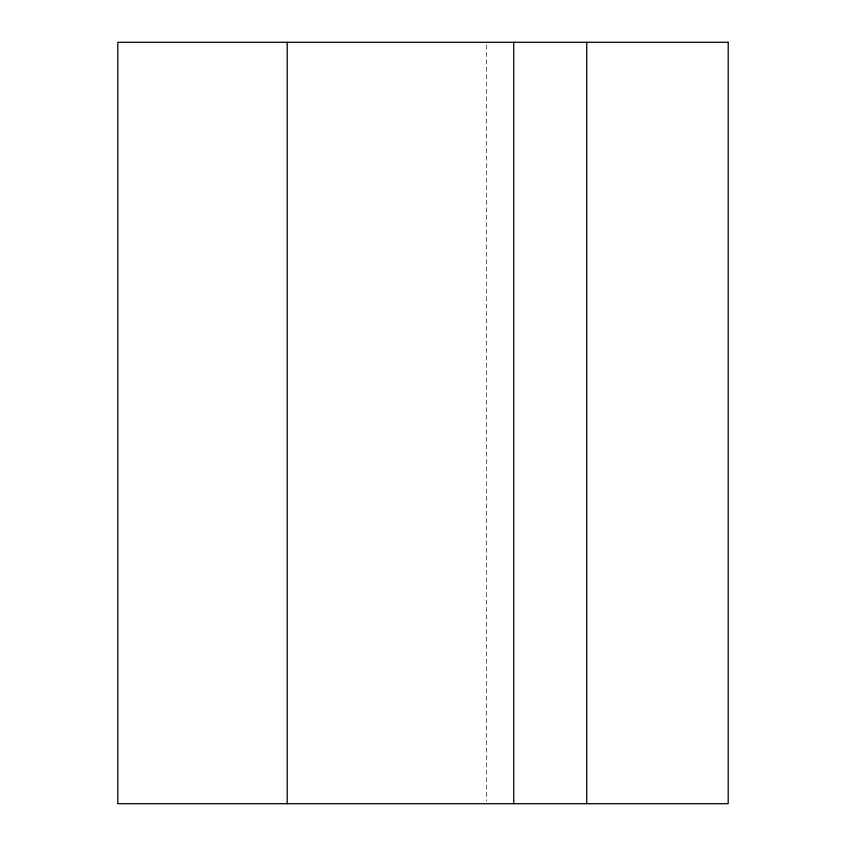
<?xml version="1.0" encoding="UTF-8"?>
<svg xmlns="http://www.w3.org/2000/svg" width="846" height="846" viewBox="0 0 846 846"><rect width="100%" height="100%" fill="white"/><g stroke="black" fill="none" stroke-linecap="round" stroke-linejoin="round"><path stroke-width="0.63" stroke-dasharray="4.23 3.17" d="M486.482 44.944L486.482 801.056"/><path stroke-width="1.27" d="M586.733 42.3L586.733 803.7M513.744 42.3L513.744 803.7M287.206 42.3L287.206 803.7M728.195 42.3L117.806 42.3L117.806 803.7L728.195 803.7L728.195 42.3"/></g></svg>
